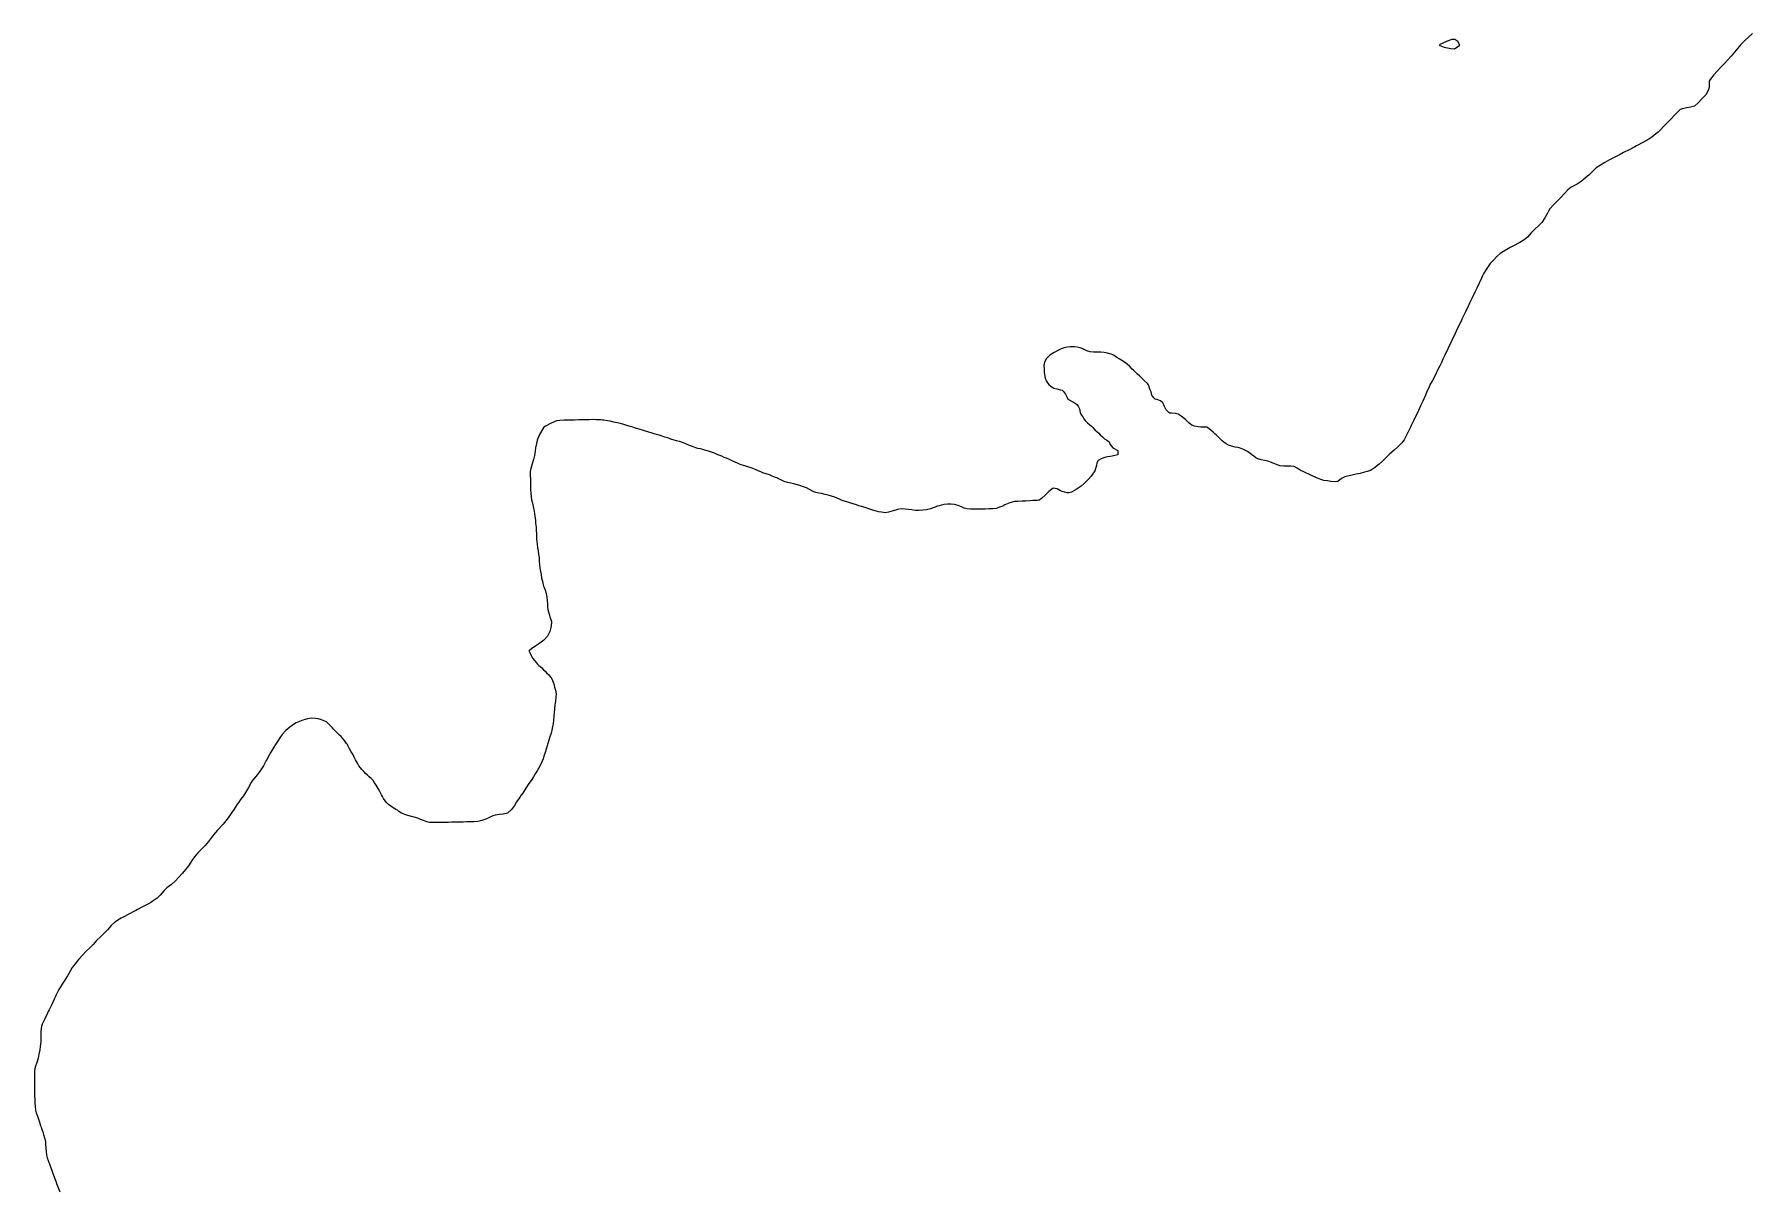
# Model space of a CAD drawing. Header units: inches. Extents: x 654597 to 662585, y 4606423 to 4617894.
# Drawn here: x 659938 to 662452, y 4609082 to 4610773 of the extents above; entities that cross this region are included whole.
import ezdxf

# ---------------------------------------------------------------- set-up
doc = ezdxf.new("R2010")
doc.units = ezdxf.units.IN
doc.header["$MEASUREMENT"] = 0
doc.layers.add('$DDT_AUDIT_GENERATED_(3E)', color=7, linetype='Continuous')

msp = doc.modelspace()

# ---------------------------------------------------------------- linework, layer by layer
at = {"layer": '$DDT_AUDIT_GENERATED_(3E)', "elevation": -150}
msp.add_lwpolyline([(662452.2, 4610774.3), (662446.3, 4610769), (662441.1, 4610764.6), (662435, 4610758.5), (662430.8, 4610753.3), (662425.8, 4610747.2), (662420.9, 4610741.2), (662416.1, 4610736), (662410.7, 4610730.4), (662405.7, 4610725.3), (662400.2, 4610719.6), (662395.4, 4610714.1), (662390.2, 4610707.3), (662388.5, 4610704.9), (662388.4, 4610702.5), (662388.5, 4610696.3), (662387.5, 4610692), (662383.5, 4610684.9), (662378.1, 4610679), (662372.6, 4610673.3), (662367.1, 4610668.4), (662361.3, 4610666.7), (662355.7, 4610665.9), (662349, 4610664.3), (662346.2, 4610663.4), (662343.5, 4610660.8), (662337.4, 4610654.5), (662333.4, 4610650.4), (662327.8, 4610644.5), (662325.2, 4610641.8), (662322.9, 4610639.4), (662316.7, 4610633), (662313.8, 4610630.3), (662310.7, 4610627.7), (662304.8, 4610623), (662300.3, 4610619.9), (662292.7, 4610615.8), (662282.3, 4610610.3), (662279.7, 4610608.9), (662271.5, 4610604.6), (662263.3, 4610600.4), (662260.9, 4610599.1), (662258.5, 4610597.8), (662250.5, 4610593.7), (662242.7, 4610589.6), (662239.4, 4610587.7), (662236, 4610585.7), (662229.5, 4610581.8), (662223.5, 4610577.9), (662218.3, 4610573), (662213.1, 4610567.9), (662207.3, 4610562.9), (662201.3, 4610558), (662196.9, 4610555.2), (662192.4, 4610552.9), (662186.8, 4610549.8), (662181.9, 4610545.8), (662176.5, 4610540.2), (662172, 4610535.2), (662166, 4610529.3), (662160.9, 4610524.2), (662155.7, 4610517.9), (662153.5, 4610514.9), (662151.9, 4610511.9), (662148.2, 4610504.8), (662143.8, 4610498.2), (662139.2, 4610493.5), (662133.5, 4610488.4), (662128.2, 4610482.8), (662122.9, 4610476.7), (662118, 4610472.7), (662111.5, 4610469.1), (662101.1, 4610463.6), (662097.4, 4610461.5), (662090.1, 4610457.2), (662082.6, 4610452.6), (662078.2, 4610448.8), (662072.3, 4610442.7), (662068.2, 4610438), (662063.4, 4610430.8), (662059.1, 4610423.8), (662057.1, 4610420.1), (662055.4, 4610416.5), (662052, 4610409.3), (662048.5, 4610402), (662047.1, 4610399), (662045.7, 4610396.1), (662042, 4610388.2), (662038.1, 4610380.1), (662037, 4610377.9), (662035.9, 4610375.7), (662032, 4610367.5), (662026.9, 4610356.8), (662025.6, 4610354), (662022, 4610346.5), (662018.5, 4610339.1), (662016.8, 4610335.7), (662001.9, 4610304.2), (661999, 4610298.2), (661996.7, 4610293.4), (661994.4, 4610288.5), (661991.7, 4610283), (661989.1, 4610277.7), (661986.5, 4610272.4), (661983.6, 4610267), (661980.4, 4610261.8), (661978.2, 4610256.5), (661975.7, 4610251.1), (661973.3, 4610245.4), (661971.6, 4610241), (661969.7, 4610236.9), (661966.4, 4610230), (661963.1, 4610223), (661961.6, 4610219.7), (661960.1, 4610216.6), (661956.4, 4610208.9), (661952.7, 4610201.1), (661951.5, 4610198.6), (661950.3, 4610196.1), (661946.4, 4610188.1), (661942.1, 4610180.1), (661938.7, 4610175.7), (661932.4, 4610169.4), (661927.9, 4610165.3), (661921.3, 4610159.7), (661916.3, 4610155.1), (661910.4, 4610149.2), (661905.9, 4610144.8), (661899.1, 4610139.3), (661892.9, 4610135.6), (661888.4, 4610133.8), (661884.5, 4610132.9), (661877.9, 4610131.2), (661872.1, 4610130.2), (661866, 4610128.8), (661859.3, 4610127.2), (661855.3, 4610126.2), (661850.8, 4610123.6), (661845.4, 4610119.3), (661840.1, 4610119.1), (661834.9, 4610119.4), (661830, 4610120.4), (661824.7, 4610120.9), (661820.2, 4610122.3), (661815.3, 4610124.3), (661813.5, 4610124.9), (661811.9, 4610125.7), (661806.9, 4610128), (661802.6, 4610130), (661798.3, 4610132.1), (661793.3, 4610134.4), (661791.7, 4610135.1), (661790.2, 4610136), (661785.6, 4610138.9), (661781.2, 4610141.1), (661776.6, 4610141.7), (661771.1, 4610141.9), (661766, 4610141.8), (661760.8, 4610142.1), (661756.7, 4610143.7), (661752, 4610145.5), (661750, 4610146.4), (661748, 4610147.1), (661743, 4610148.9), (661738.2, 4610149.9), (661733, 4610150.9), (661728.4, 4610152.7), (661725.2, 4610154.1), (661722.1, 4610156.3), (661719.4, 4610158.3), (661717, 4610160.4), (661713, 4610163.3), (661708, 4610165.8), (661706.1, 4610166.6), (661704, 4610167.4), (661699.3, 4610168.9), (661695.1, 4610169.7), (661689.8, 4610170.9), (661685.4, 4610172.7), (661681.7, 4610174.5), (661678.4, 4610177.1), (661676.2, 4610179), (661674.2, 4610180.8), (661670.7, 4610184.1), (661667.2, 4610187.5), (661665.3, 4610189.3), (661663.4, 4610191), (661659.3, 4610194.3), (661655, 4610197.7), (661653.6, 4610198.8), (661651.3, 4610198.9), (661645, 4610198.8), (661641, 4610199.1), (661635.3, 4610200.2), (661631.6, 4610201.6), (661627.7, 4610204.9), (661622.3, 4610210), (661620.5, 4610211.5), (661616.1, 4610214.7), (661611.6, 4610217.9), (661608, 4610218.8), (661601.9, 4610219.1), (661599.5, 4610219.3), (661597.7, 4610220.4), (661594.2, 4610224.3), (661591.8, 4610229.2), (661590.5, 4610231.7), (661589.1, 4610234.4), (661585.6, 4610237.5), (661580.2, 4610239.2), (661577.8, 4610240), (661576, 4610241.5), (661573.2, 4610245.5), (661571.9, 4610250.5), (661570.3, 4610254.5), (661568.5, 4610259.3), (661567.8, 4610261.4), (661566.6, 4610262.8), (661562.5, 4610266.8), (661558.3, 4610270.7), (661556.9, 4610271.9), (661555.5, 4610273.2), (661551.4, 4610276.9), (661547.5, 4610280.7), (661546, 4610282.2), (661544.5, 4610283.7), (661540.7, 4610287.4), (661536.8, 4610291), (661535.1, 4610292.5), (661533.2, 4610293.9), (661529.1, 4610296.5), (661525.4, 4610298.7), (661521.7, 4610300.9), (661517.9, 4610303.5), (661515.8, 4610304.8), (661513.5, 4610305.6), (661508.3, 4610307.2), (661503.5, 4610308.2), (661498.2, 4610308.3), (661493.1, 4610308.3), (661487.6, 4610308.6), (661482.8, 4610309.2), (661477.8, 4610310.4), (661473.1, 4610312.8), (661470.9, 4610313.8), (661468.1, 4610314.7), (661463.9, 4610315.9), (661460, 4610316.4), (661454, 4610316.4), (661449.9, 4610316), (661444.9, 4610314.6), (661440.6, 4610313.2), (661436.7, 4610311.6), (661430, 4610308.1), (661423.7, 4610304), (661419, 4610299.4), (661415.8, 4610294), (661415.1, 4610289.2), (661415.3, 4610283.6), (661415.6, 4610278.8), (661416.3, 4610273.4), (661417, 4610269.8), (661418.7, 4610266.3), (661420.5, 4610263.6), (661422.5, 4610261.4), (661425.8, 4610258.3), (661429.6, 4610255.8), (661434, 4610254.8), (661439.2, 4610253.6), (661441.8, 4610252.7), (661444, 4610250.9), (661446.8, 4610246.9), (661449, 4610242), (661450.1, 4610240), (661451.9, 4610238.6), (661456.6, 4610236.3), (661461, 4610234), (661463.3, 4610232.1), (661465.1, 4610229.7), (661467.1, 4610225.4), (661468.1, 4610220.4), (661469.7, 4610216.9), (661472, 4610213.8), (661473.8, 4610211.1), (661475.7, 4610208.8), (661479, 4610205.4), (661482.5, 4610202.3), (661484.7, 4610200.4), (661486.8, 4610198.2), (661489.8, 4610195), (661493.2, 4610192.2), (661495.5, 4610190.1), (661497.7, 4610187.8), (661500.8, 4610184.8), (661504, 4610182), (661507.2, 4610179.9), (661510.4, 4610177.3), (661512, 4610173.3), (661516.2, 4610168.4), (661523.3, 4610164.8), (661523.3, 4610158.5), (661514.8, 4610156.2), (661505.6, 4610155.1), (661499.9, 4610152.8), (661494.6, 4610149.9), (661492.4, 4610146.5), (661492, 4610143), (661489.7, 4610135.2), (661484.4, 4610127.4), (661480.3, 4610122.9), (661474.1, 4610116.4), (661469.9, 4610112.7), (661462.3, 4610107.6), (661455.5, 4610104), (661451.4, 4610102.7), (661449.1, 4610102.7), (661445.6, 4610103.7), (661442, 4610104.8), (661439.2, 4610105.9), (661434.3, 4610108.4), (661428.8, 4610109.5), (661422.5, 4610104.8), (661417.7, 4610100), (661411.7, 4610094.5), (661408.4, 4610092.2), (661405.4, 4610091.8), (661399.1, 4610091.4), (661394.3, 4610091.1), (661388.1, 4610090.7), (661383.2, 4610090.5), (661377.2, 4610090.3), (661372.2, 4610089.9), (661365.3, 4610088.3), (661358.2, 4610085.2), (661354.8, 4610083.5), (661351.4, 4610082.1), (661345.3, 4610080), (661340.2, 4610079.3), (661334.4, 4610079.2), (661329.4, 4610079.1), (661323.6, 4610079), (661318.6, 4610078.9), (661312.9, 4610078.8), (661307.9, 4610079), (661302.5, 4610079.6), (661298.5, 4610080.4), (661294.5, 4610082.2), (661292.1, 4610083.3), (661289.6, 4610084.1), (661284.3, 4610085.5), (661279.6, 4610086.3), (661274.1, 4610086.4), (661268.5, 4610085.7), (661261.7, 4610084), (661258.9, 4610083.2), (661256, 4610081.9), (661249.3, 4610079.3), (661243.5, 4610078), (661237.8, 4610077.3), (661232.1, 4610076.9), (661227.1, 4610077.1), (661222, 4610077.7), (661216.8, 4610078.2), (661212.1, 4610078.9), (661206.3, 4610079.2), (661201.1, 4610078.4), (661194.6, 4610076.7), (661187.6, 4610074.4), (661183.1, 4610073.6), (661177.4, 4610074.4), (661173.1, 4610075.2), (661168.1, 4610076.7), (661163.3, 4610078.1), (661158.9, 4610079.5), (661153.7, 4610081.1), (661148.3, 4610082.7), (661144.2, 4610084), (661140.8, 4610085.1), (661135.8, 4610086.7), (661131.2, 4610088.2), (661126.7, 4610089.5), (661121.6, 4610091.1), (661119, 4610092.1), (661116.2, 4610093.3), (661112.4, 4610095), (661109.1, 4610096.3), (661104.3, 4610098), (661099.5, 4610099.4), (661094.9, 4610100.4), (661089.6, 4610101.6), (661086, 4610102.5), (661081.5, 4610103.5), (661078.7, 4610104.2), (661076.7, 4610105.2), (661072, 4610107.8), (661067.5, 4610109.9), (661063.3, 4610111.7), (661058, 4610113.6), (661056.4, 4610114.2), (661054.6, 4610114.6), (661049, 4610115.8), (661044.9, 4610116.8), (661039.7, 4610118.1), (661035.2, 4610119.4), (661032.2, 4610120.7), (661030, 4610121.7), (661025.8, 4610123.7), (661024.1, 4610124.5), (661022.3, 4610125.3), (661017.6, 4610127.4), (661013.4, 4610129), (661008.6, 4610130.4), (661003.9, 4610132.2), (661000.7, 4610133.5), (660997.1, 4610135.2), (660994.1, 4610136.5), (660991.5, 4610137.6), (660986.6, 4610139.4), (660982, 4610140.8), (660977.4, 4610142.2), (660972.3, 4610143.7), (660969.6, 4610144.7), (660966.9, 4610146), (660963.2, 4610147.8), (660959.9, 4610149.3), (660955.3, 4610151.3), (660950.5, 4610153.3), (660947.3, 4610154.6), (660943.6, 4610156.2), (660940.8, 4610157.5), (660938.2, 4610158.6), (660933.3, 4610160.6), (660928.8, 4610162.5), (660924.5, 4610163.9), (660919.2, 4610165.3), (660916.2, 4610166), (660912.5, 4610166.9), (660908.9, 4610167.8), (660906, 4610168.7), (660900.8, 4610170.4), (660896.5, 4610172.1), (660892, 4610173.8), (660887.1, 4610176), (660884.8, 4610176.9), (660882.1, 4610177.7), (660877.7, 4610178.9), (660874.3, 4610179.9), (660869.2, 4610181.5), (660864.7, 4610183), (660860.2, 4610184.4), (660855, 4610186), (660852, 4610186.9), (660848.4, 4610188), (660845, 4610189), (660842.1, 4610189.9), (660837, 4610191.5), (660822.8, 4610195.8), (660819.2, 4610196.9), (660814.6, 4610198.3), (660812.2, 4610199.1), (660809.9, 4610199.7), (660804.6, 4610201.3), (660800.2, 4610202.6), (660795.4, 4610204), (660790.5, 4610205.4), (660786, 4610206.3), (660780.6, 4610207.4), (660776.6, 4610208), (660771.2, 4610208.9), (660769, 4610209.3), (660766.7, 4610209.4), (660760.6, 4610209.7), (660756.1, 4610209.8), (660749.8, 4610209.7), (660745.4, 4610209.6), (660739, 4610209.5), (660734.6, 4610209.4), (660728.2, 4610209.2), (660725.7, 4610209.2), (660722.7, 4610209.1), (660717.1, 4610209), (660713.1, 4610208.9), (660706.7, 4610208.7), (660702.1, 4610207.9), (660694, 4610204.8), (660685.7, 4610200.1), (660683.4, 4610198.7), (660683.3, 4610198.6), (660681.9, 4610196.4), (660677, 4610188.1), (660673.6, 4610179.8), (660672.9, 4610177.4), (660672.4, 4610175.1), (660671.3, 4610168.6), (660670.7, 4610163.8), (660669.7, 4610157.3), (660668.2, 4610151.7), (660666.3, 4610145.3), (660664.3, 4610138.5), (660663.6, 4610133.9), (660663.6, 4610127.8), (660663.7, 4610123.3), (660663.8, 4610117.4), (660663.9, 4610112.9), (660664.1, 4610107), (660664.2, 4610102.5), (660664.7, 4610096.8), (660665.3, 4610092.5), (660666.7, 4610087.6), (660667.9, 4610082.8), (660668.9, 4610078.2), (660669.8, 4610072.8), (660670.3, 4610068.3), (660671, 4610062.8), (660671.4, 4610058.5), (660672, 4610052.6), (660672.3, 4610048.5), (660672.4, 4610042.3), (660672.5, 4610039.2), (660672.8, 4610035.3), (660673, 4610031.2), (660673.4, 4610028.1), (660674.3, 4610022.4), (660675.1, 4610018.1), (660675.8, 4610012.7), (660676.5, 4610008), (660676.7, 4610002.7), (660677, 4609997.9), (660677.7, 4609992.8), (660678.4, 4609987.9), (660679.4, 4609983.3), (660680.2, 4609978), (660681.2, 4609973.6), (660682.6, 4609968.1), (660683.1, 4609966.1), (660683.9, 4609964.2), (660685.6, 4609959.4), (660686.8, 4609955.3), (660687.7, 4609950.1), (660688.3, 4609945.2), (660688.5, 4609940), (660688.8, 4609935.1), (660689.8, 4609930.2), (660691.1, 4609925.2), (660692.3, 4609921.6), (660693.8, 4609917.4), (660694.7, 4609914.8), (660694.8, 4609913), (660694.1, 4609908.8), (660693.1, 4609904.1), (660692, 4609900.2), (660688.9, 4609893.4), (660683.4, 4609887.2), (660677.5, 4609882.7), (660671.9, 4609879), (660665.4, 4609874.6), (660662.4, 4609872.4), (660661.6, 4609871.7), (660661.7, 4609871.1), (660662.7, 4609869.2), (660665, 4609864.8), (660667, 4609861.1), (660669.6, 4609857.7), (660672.4, 4609854), (660674.2, 4609852), (660676.2, 4609850.2), (660679.8, 4609847.2), (660683.1, 4609844.1), (660685.4, 4609842), (660687.5, 4609839.7), (660690.6, 4609836.4), (660693.6, 4609832.7), (660695.2, 4609830.7), (660696.2, 4609828.3), (660697.8, 4609823.3), (660699, 4609818.8), (660700.2, 4609814.1), (660701.2, 4609808.8), (660701, 4609804), (660700.3, 4609798.1), (660699.3, 4609792.4), (660698.8, 4609787.1), (660698.5, 4609781.5), (660698, 4609776.2), (660697.6, 4609770.4), (660696.9, 4609765), (660695.6, 4609758.4), (660694.9, 4609755.1), (660693.9, 4609751.2), (660692.3, 4609745.9), (660690.9, 4609741.3), (660686.8, 4609727.9), (660685.3, 4609723.2), (660683.6, 4609717.8), (660682.3, 4609713.8), (660680.9, 4609710.2), (660677.6, 4609703), (660673.4, 4609696), (660670.8, 4609692), (660668.1, 4609687.6), (660664.8, 4609682.3), (660661.6, 4609677.5), (660657.2, 4609670.9), (660652.4, 4609663.8), (660649.8, 4609660.3), (660647.3, 4609656.4), (660643.5, 4609650.7), (660640.4, 4609645.5), (660636.1, 4609639.6), (660630.1, 4609634.4), (660624, 4609633), (660618.5, 4609632.5), (660612.2, 4609631.4), (660608.6, 4609630.5), (660604.8, 4609628.6), (660598.5, 4609625.6), (660592.6, 4609623.5), (660587, 4609622.2), (660580.9, 4609621.8), (660576, 4609621.7), (660570.1, 4609621.5), (660565.2, 4609621.4), (660559.3, 4609621.3), (660554.4, 4609621.2), (660548.5, 4609621.1), (660543.7, 4609620.9), (660537.7, 4609620.8), (660532.9, 4609620.7), (660526.9, 4609620.6), (660522.2, 4609620.7), (660516.2, 4609620.7), (660512.2, 4609621.5), (660507.4, 4609623.5), (660502.8, 4609625.3), (660498.8, 4609627), (660493.6, 4609628.7), (660491.8, 4609629.2), (660489.9, 4609629.6), (660484.3, 4609631), (660480.1, 4609632.2), (660475.2, 4609634.1), (660471, 4609637), (660469.1, 4609638.6), (660466.9, 4609639.9), (660462.8, 4609642.2), (660459.4, 4609644.4), (660456.1, 4609646.8), (660453.3, 4609649.8), (660451, 4609652.5), (660448.9, 4609655.6), (660447.2, 4609658.5), (660445.6, 4609661.3), (660443.2, 4609665.8), (660440.8, 4609670.4), (660439.5, 4609672.7), (660438, 4609675.1), (660435.7, 4609678.7), (660433.5, 4609681.9), (660430.7, 4609684.8), (660427.7, 4609687.6), (660425.2, 4609690), (660422.6, 4609692.5), (660419.9, 4609695.4), (660417.1, 4609698.4), (660414.9, 4609700.8), (660412.9, 4609703.4), (660410.5, 4609707.6), (660408, 4609712.3), (660406.9, 4609714.2), (660405.9, 4609716.3), (660403.7, 4609720.6), (660401.6, 4609724.2), (660399.2, 4609728.3), (660396.7, 4609733.2), (660395.9, 4609734.8), (660394.8, 4609736.3), (660391.6, 4609740.6), (660388.5, 4609744.6), (660386.6, 4609746.6), (660384.5, 4609748.6), (660381.1, 4609751.8), (660377.6, 4609755.2), (660375.8, 4609757.2), (660373.9, 4609759.2), (660370.7, 4609762.6), (660367.2, 4609765.8), (660365.2, 4609767.7), (660362.9, 4609769.1), (660358.2, 4609771), (660353.3, 4609772.2), (660348.7, 4609773), (660342.8, 4609773.1), (660337.5, 4609772.1), (660330.9, 4609770.1), (660323.6, 4609767.6), (660321, 4609766.6), (660318.3, 4609764.9), (660311.5, 4609759.9), (660305.8, 4609755), (660300.5, 4609749.4), (660296.9, 4609744.5), (660293.4, 4609739), (660290.7, 4609734.9), (660288.3, 4609731), (660283.7, 4609723.6), (660279.4, 4609715.7), (660278.3, 4609713.4), (660277.2, 4609711.2), (660273.3, 4609703.4), (660268.5, 4609696.1), (660264.3, 4609690.9), (660258.7, 4609684.2), (660256.7, 4609681.7), (660255.2, 4609679.2), (660251, 4609671.7), (660246.9, 4609664.6), (660243.8, 4609659.8), (660239.6, 4609654.2), (660236.9, 4609650.6), (660234.7, 4609647.4), (660230, 4609640.1), (660225.5, 4609633.2), (660221.4, 4609627.7), (660216, 4609620.7), (660214.1, 4609618.3), (660205.9, 4609609.7), (660202.3, 4609605.6), (660197.1, 4609598.7), (660192.7, 4609593), (660187.9, 4609587.1), (660182.5, 4609581.5), (660177.1, 4609576.1), (660172.3, 4609570.4), (660168.3, 4609565), (660164.2, 4609558.7), (660162.1, 4609555.4), (660159.7, 4609552.3), (660154.1, 4609546), (660149.5, 4609540.9), (660143.9, 4609535), (660138.4, 4609530), (660131.5, 4609525), (660127.6, 4609521.3), (660122, 4609514.6), (660117.4, 4609509.9), (660111.7, 4609506), (660108.1, 4609503.6), (660104.8, 4609501.7), (660097, 4609497.6), (660088.9, 4609493.4), (660086.5, 4609492.2), (660084.2, 4609490.9), (660076, 4609486.6), (660067.8, 4609482.4), (660065.1, 4609480.9), (660062.4, 4609479.2), (660055.7, 4609474.9), (660050.2, 4609469.9), (660044.9, 4609463.7), (660040.6, 4609459.2), (660034.4, 4609453.5), (660029.5, 4609448.6), (660023.8, 4609442.5), (660019.3, 4609437.9), (660013.3, 4609431.9), (660008.7, 4609427.1), (660002.9, 4609420.7), (660000.5, 4609417.9), (659998.1, 4609414.7), (659993.4, 4609408.6), (659990.2, 4609403.4), (659986.3, 4609396.4), (659981.4, 4609388.6), (659979.9, 4609386.5), (659978.6, 4609384.4), (659973.9, 4609376.3), (659969.9, 4609368.6), (659968.4, 4609365.4), (659966.9, 4609362.3), (659963.3, 4609354.6), (659959.5, 4609346.8), (659958.3, 4609344.3), (659957.2, 4609341.9), (659953.3, 4609333.8), (659949.4, 4609325.7), (659948.3, 4609322.7), (659947.9, 4609319.2), (659947.4, 4609314), (659947.3, 4609310.1), (659947.5, 4609304), (659947.2, 4609299.7), (659946.2, 4609293.2), (659945.7, 4609288.3), (659944.6, 4609281.8), (659943.3, 4609276.1), (659941.6, 4609269.8), (659939.1, 4609262.7), (659938.2, 4609258.2), (659937.9, 4609251.8), (659937.9, 4609247.5), (659937.9, 4609241.3), (659938, 4609237), (659938.1, 4609230.9), (659938.1, 4609226.5), (659938.2, 4609220.4), (659938.4, 4609216.1), (659938.7, 4609210.2), (659939, 4609205.9), (659939.6, 4609200.2), (659940.4, 4609196.1), (659942.4, 4609191.4), (659944, 4609186.6), (659945.4, 4609182.4), (659947, 4609177), (659947.6, 4609175), (659948.4, 4609173), (659950.1, 4609168.3), (659951.4, 4609164.4), (659952.8, 4609159.5), (659954, 4609154.6), (659954.3, 4609149.8), (659954.5, 4609144.4), (659955, 4609139.6), (659955.7, 4609134.3), (659956.8, 4609130.5), (659958.3, 4609126.2), (659959.2, 4609123.7), (659960, 4609121.5), (659965.1, 4609107.6), (659966.8, 4609102.7), (659967.9, 4609099.7), (659969.2, 4609096.1), (659970.4, 4609092.9), (659971.4, 4609090.1), (659973.2, 4609085.2), (659974.9, 4609080.8)], dxfattribs=at)
msp.add_lwpolyline([(662023.9, 4610757.6), (662020.9, 4610762.7), (662016.4, 4610765.7), (662012.3, 4610765.7), (662005.1, 4610763.2), (661997.7, 4610760.1), (661994.7, 4610758.6), (661993.9, 4610757.7), (661994, 4610757.1), (661995.8, 4610756.4), (662001, 4610754.7), (662005.6, 4610753.6), (662010.6, 4610752.8), (662015.8, 4610752.1)], close=True, dxfattribs=at)

doc.saveas('drawing.dxf')
